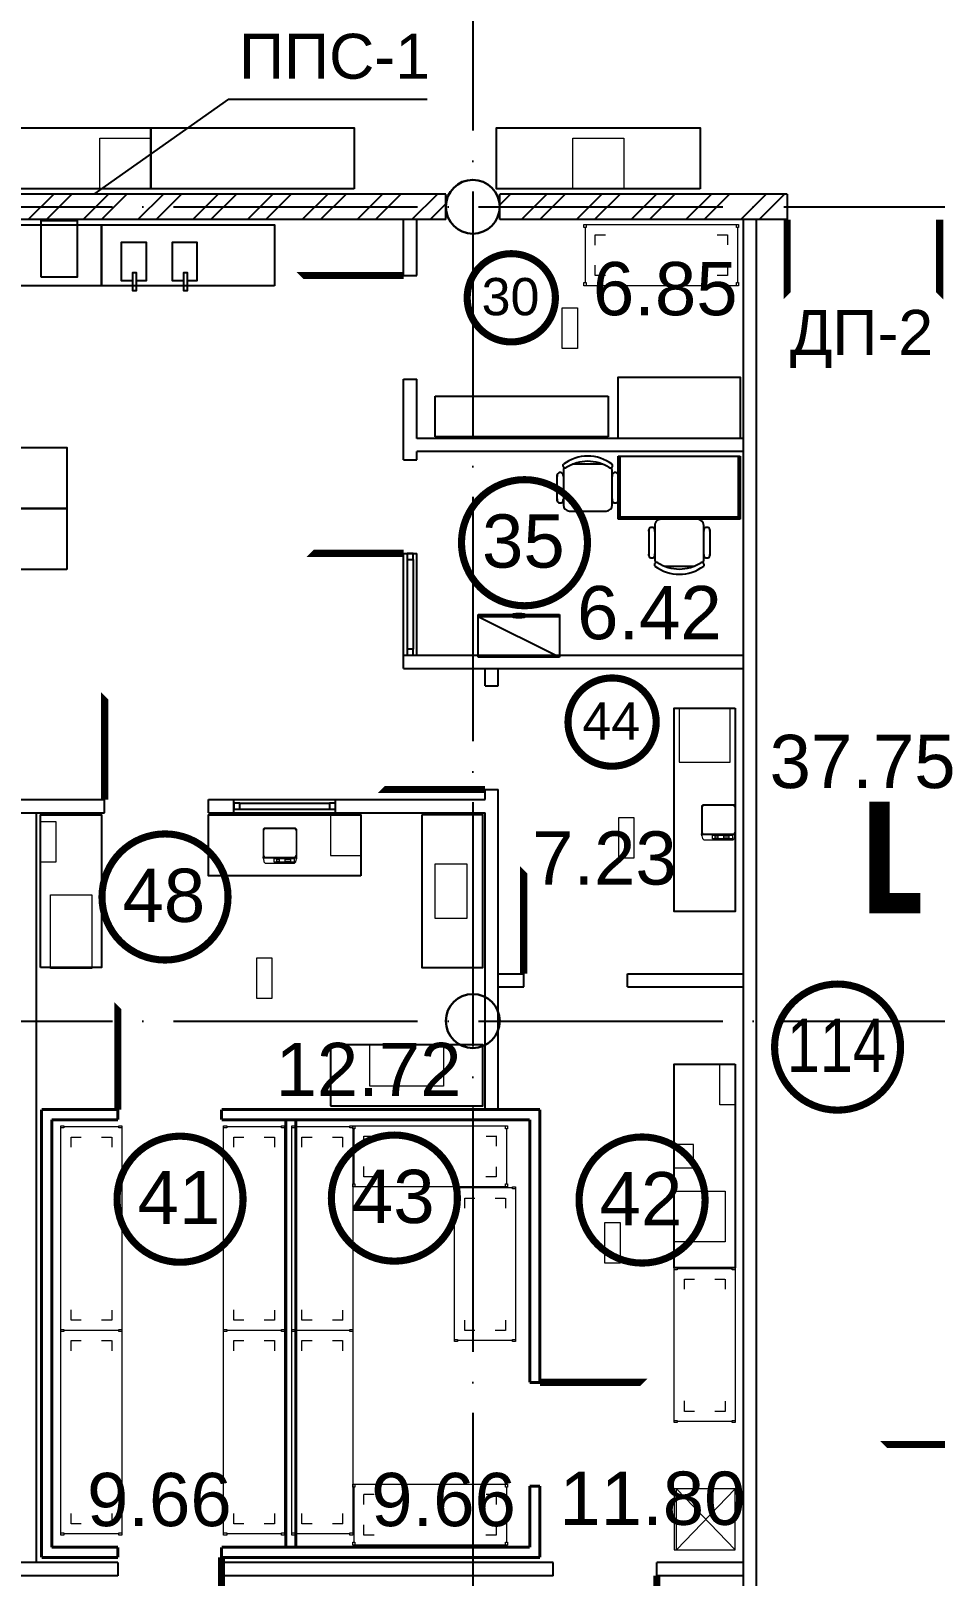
# Model space of a CAD drawing. Extents: x -4497 to 351150, y -50 to 322254.
# Drawn here: x 96424 to 105315, y 112634 to 127815 of the extents above; entities that cross this region are included whole.
import ezdxf
from ezdxf.enums import TextEntityAlignment as Align

# ---------------------------------------------------------------- set-up
doc = ezdxf.new("R2010")
doc.units = 0
doc.header["$LTSCALE"] = 100
doc.linetypes.add('ACAD_ISO04W100', pattern=[30, 24, -3, 0, -3])
doc.linetypes.add('DASHED', pattern=[19.05, 12.7, -6.35])
doc.layers.get('0').update_dxf_attribs({"linetype": 'CONTINUOUS'})
for name, color, linetype in [('axis', 40, 'CONTINUOUS'), ('brick', 12, 'CONTINUOUS'), ('COLON', 5, 'CONTINUOUS'), ('COOL', 4, 'CONTINUOUS'), ('DOORS', 8, 'CONTINUOUS'), ('DRAW', 255, 'CONTINUOUS'), ('EEE', 7, 'CONTINUOUS'), ('FIRE', 6, 'CONTINUOUS'), ('furn', 54, 'CONTINUOUS'), ('furn2', 252, 'CONTINUOUS'), ('GKL', 5, 'CONTINUOUS'), ('Glass', 4, 'CONTINUOUS'), ('production', 30, 'CONTINUOUS'), ('S', 2, 'CONTINUOUS'), ('T_OBORUDOVANIE', 7, 'CONTINUOUS'), ('TEXT', 2, 'CONTINUOUS'), ('WALL', 7, 'CONTINUOUS')]:
    doc.layers.add(name, color=color, linetype=linetype)
doc.layers.add('equipment', color=8, linetype='CONTINUOUS', lineweight=0)
doc.layers.add('refr', color=150, linetype='CONTINUOUS', lineweight=15)
doc.layers.add('OBORUD', color=7, linetype='CONTINUOUS', true_color=0x83639d)
doc.styles.add('ARIEL-17.5', font='arial.ttf', dxfattribs={"height": 15})
doc.styles.add('GENERATED_STYLE_1', font='arial.ttf')

# ---------------------------------------------------------------- blocks, each defined once
blk = doc.blocks.new('A$C194C6981')
at = {"layer": 'TEXT', "color": 6, "linetype": 'Continuous', "lineweight": 20, "style": 'ARIEL-17.5', "width": 0.998875}
blk.add_text('ДП-2', height=441.5, dxfattribs=at).set_placement((-953, 890))
blk = doc.blocks.new('Стіл виробничий 1500х600х850')
at = {"layer": 'production', "color": 11}
blk.add_lwpolyline([(1500, -300), (0, -300), (0, 300), (1500, 300)], close=True, dxfattribs=at)
blk = doc.blocks.new('Vagu_nastilni')
at = {"layer": 'T_OBORUDOVANIE', "color": 14, "linetype": 'Continuous', "lineweight": 18}
for p, q in [((5, 339), (0, 334)), ((0, 334), (0, 60)), ((5, 339), (10, 344)), ((5, 324), (10, 334)), ((5, 324), (5, 74)), ((10, 344), (320, 344)), ((10, 334), (20, 339)), ((20, 339), (310, 339)), ((310, 339), (320, 334)), ((320, 344), (325, 339)), ((320, 334), (325, 324)), ((330, 334), (325, 339)), ((325, 324), (325, 74)), ((330, 334), (330, 60)), ((5, 59), (0, 64)), ((0, 60), (3, 41)), ((3, 41), (5, 50)), ((8, 12), (3, 41)), ((10, 64), (5, 74)), ((5, 50), (325, 50)), ((6, 59), (11, 54)), ((14, 6), (8, 12)), ((20, 59), (10, 64)), ((11, 54), (320, 54)), ((21, 0), (14, 6)), ((310, 59), (20, 59)), ((310, 0), (21, 0)), ((22, 11), (22, 45)), ((222, 45), (22, 45)), ((22, 11), (222, 11)), ((112, 40), (62, 40)), ((62, 40), (62, 17)), ((62, 17), (112, 17)), ((112, 17), (112, 40)), ((172, 40), (172, 17)), ((196, 40), (172, 40)), ((172, 17), (196, 17)), ((196, 17), (196, 40)), ((222, 11), (222, 45)), ((320, 64), (310, 59)), ((322, 12), (310, 0)), ((325, 74), (320, 64)), ((320, 54), (330, 64)), ((327, 41), (322, 12)), ((325, 50), (327, 41)), ((327, 41), (330, 60))]:
    blk.add_line(p, q, dxfattribs=at)
blk = doc.blocks.new('Стіл виробничий 2000х600х850')
at = {"layer": 'production', "color": 11}
blk.add_lwpolyline([(2000, -300), (0, -300), (0, 300), (2000, 300)], close=True, dxfattribs=at)
blk = doc.blocks.new('sklad 1500x600')
at = {"layer": 'furn2', "lineweight": 9}
for p, q in [((10, 570), (10, 30)), ((10, 570), (10, 30)), ((20, 600), (1500, 600)), ((110, 500), (210, 500)), ((110, 399), (110, 499)), ((1310, 500), (1410, 500)), ((1410, 501), (1410, 400)), ((1510, 570), (1510, 30)), ((110, 100), (110, 200)), ((1410, 199), (1410, 100)), ((210, 100), (110, 100)), ((1410, 100), (1308, 100)), ((1500, 0), (20, 0))]:
    blk.add_line(p, q, dxfattribs=at)
for points in [[(20, 600), (20, 570), (0, 570), (0, 600), (20, 600)], [(1520, 600), (1520, 570), (1500, 570), (1500, 600), (1520, 600)], [(20, 30), (20, 0), (0, 0), (0, 30), (20, 30)], [(1520, 30), (1520, 0), (1500, 0), (1500, 30), (1520, 30)]]:
    blk.add_lwpolyline(points, dxfattribs=at)
blk = doc.blocks.new('sklad 2000x600')
at = {"layer": 'furn2', "lineweight": 9}
for p, q in [((10, 570), (10, 30)), ((10, 570), (10, 30)), ((20, 600), (2000, 600)), ((110, 500), (210, 500)), ((110, 399), (110, 499)), ((1810, 500), (1910, 500)), ((1910, 501), (1910, 400)), ((2010, 570), (2010, 30)), ((110, 100), (110, 200)), ((1910, 199), (1910, 100)), ((2000, 0), (20, 0)), ((210, 100), (110, 100)), ((1910, 100), (1808, 100))]:
    blk.add_line(p, q, dxfattribs=at)
for points in [[(20, 600), (20, 570), (0, 570), (0, 600), (20, 600)], [(2020, 600), (2020, 570), (2000, 570), (2000, 600), (2020, 600)], [(20, 30), (20, 0), (0, 0), (0, 30), (20, 30)], [(2020, 30), (2020, 0), (2000, 0), (2000, 30), (2020, 30)]]:
    blk.add_lwpolyline(points, dxfattribs=at)
blk = doc.blocks.new('Стіл виробничий 1700х600х850')
at = {"layer": 'production', "color": 11}
blk.add_lwpolyline([(1700, -300), (0, -300), (0, 300), (1700, 300)], close=True, dxfattribs=at)
blk = doc.blocks.new('CHAIR7')
for p, q in [((0, 9), (0, -9)), ((20, 12), (3, 12)), ((5.12, 15.04), (17.88, 15.04)), ((23, -7.44), (23, 7.44)), ((3, -12), (20, -12)), ((5.12, -15), (17.88, -15))]:
    blk.add_line(p, q)
for centre, radius, start, end in [((3, 9), 3, 90, 180), ((5.56, 13.54), 1.56, 73.7398, 286.2602), ((17.44, 13.54), 1.56, 253.7398, 106.2602), ((20, 9), 3, 62.41556, 90), ((22.34, 11.12), 1.1, 53.30994, 212.02741), ((4.82, 0), 19.64, 327.57575, 32.42425), ((7, 0), 20, 323.1301, 36.8699), ((3, -9), 3, 180, 270), ((5.56, -13.5), 1.56, 73.7398, 286.2602), ((17.44, -13.5), 1.56, 253.7398, 106.2602), ((20, -9), 3, 270, 297.58444), ((22.34, -11.12), 1.1, 147.97259, 306.69006)]:
    blk.add_arc(centre, radius, start, end)
blk = doc.blocks.new('1200х600')
at = {"layer": 'furn'}
for p, q in [((0, 0), (1200, 0)), ((0, -620), (0, 0)), ((20, -620), (20, 0)), ((1180, 0), (1180, -620)), ((1200, 0), (1200, -620)), ((1200, -600), (0, -600)), ((1200, -620), (0, -620))]:
    blk.add_line(p, q, dxfattribs=at)
blk = doc.blocks.new('box95-45')
at = {"layer": 'furn'}
for p, q in [((781, 400), (-19, 400)), ((-19, 400), (-19, -20)), ((-17, 376), (781, 376)), ((-17, -19), (781, 376)), ((781, -20), (781, 400)), ((-19, -20), (781, -20))]:
    blk.add_line(p, q, dxfattribs=at)
blk.add_ellipse((380, 388), major_axis=(74.3, 0), ratio=0.260869, dxfattribs=at)
blk = doc.blocks.new('Стіл виробничий 1000_600х850')
at = {"layer": 'production', "color": 11}
blk.add_lwpolyline([(1200, -300), (0, -300), (0, 300), (1200, 300)], close=True, dxfattribs=at)
blk = doc.blocks.new('A$C125E3969')
at = {"layer": 'equipment', "color": 252, "linetype": 'Continuous', "lineweight": 18}
for points in [[(60334, 16675), (60834, 16675), (60834, 16175), (60334, 16175), (60334, 16675)], [(64984, 16675), (65484, 16675), (65484, 16175), (64984, 16175), (64984, 16675)]]:
    blk.add_lwpolyline(points, dxfattribs=at)
at = {"layer": 'production', "elevation": -163}
blk.add_lwpolyline([(59752, 15313), (60112, 15313), (60112, 15863), (59752, 15863)], close=True, dxfattribs=at)
for points in [[(60658, 15274), (60658, 15353), (60690, 15353), (60690, 15174), (60658, 15174), (60658, 15274), (60547, 15274), (60547, 15654), (60787, 15654), (60787, 15274), (60690, 15274)], [(61158, 15274), (61158, 15353), (61190, 15353), (61190, 15174), (61158, 15174), (61158, 15274), (61047, 15274), (61047, 15654), (61287, 15654), (61287, 15274), (61190, 15274)]]:
    blk.add_lwpolyline(points, dxfattribs=at)
at = {"layer": 'production', "color": 0, "lineweight": 0}
for points in [[(64880, 15008), (65030, 15008), (65030, 14608), (64880, 14608), (64880, 15008)], [(62600, 10025), (62600, 9625), (62900, 9625), (62900, 10025), (62600, 10025)], [(63626, 9540), (63626, 9010), (63946, 9010), (63946, 9540), (63626, 9540)]]:
    blk.add_lwpolyline(points, dxfattribs=at)
at = {"layer": 'production', "color": 143, "linetype": 'DASHED', "ltscale": 10, "elevation": 0}
blk.add_lwpolyline([(65330, 13739), (63630, 13739), (63630, 14139), (65330, 14139), (65330, 13739)], dxfattribs=at)
at = {"layer": 'production', "color": 0, "lineweight": 0}
for points, elevation in [([(66030, 11075), (66030, 10545), (66530, 10545), (66530, 11075), (66030, 11075)], 0), ([(59750, 9960), (59900, 9960), (59900, 9560), (59750, 9560), (59750, 9960)], 0), ([(65434, 10000), (65584, 10000), (65584, 9600), (65434, 9600), (65434, 10000)], -5), ([(59847, 8516), (59847, 9240), (60253, 9240), (60253, 8516), (59847, 8516)], 0), ([(61875, 8620), (62025, 8620), (62025, 8220), (61875, 8220), (61875, 8620)], 4), ([(63712, 7360), (62988, 7360), (62988, 7766), (63712, 7766), (63712, 7360)], 0), ([(66430, 7575), (66580, 7575), (66580, 7175), (66430, 7175), (66430, 7575)], 0), ([(65980, 6787), (65980, 6557), (66170, 6557), (66170, 6787), (65980, 6787)], 0), ([(65980, 6329), (66480, 6329), (66480, 5829), (65980, 5829), (65980, 6329)], 0), ([(65298, 6021), (65448, 6021), (65448, 5621), (65298, 5621), (65298, 6021)], 11)]:
    blk.add_lwpolyline(points, dxfattribs=dict(at, elevation=elevation))
at = {"layer": 'refr', "color": 5, "lineweight": 0, "elevation": 0}
blk.add_lwpolyline([(65980, 3405), (65980, 2805), (66580, 2805), (66580, 3405), (65980, 3405), (65980, 2805), (66003, 2805), (66003, 3405), (66580, 2805), (66580, 3405), (66003, 2805)], dxfattribs=at)
at = {"layer": 'equipment', "color": 252, "linetype": 'Continuous', "lineweight": 18}
for p in [(58834, 16475), (60834, 16475), (64234, 16475)]:
    blk.add_blockref('Стіл виробничий 2000х600х850', p, dxfattribs=at)
at = {"layer": 'furn', "xscale": 20, "yscale": 20, "zscale": 20}
for p, rotation in [((65130, 13010, 0), 90), ((66030, 12930, 0), 270)]:
    blk.add_blockref('CHAIR7', p, dxfattribs=dict(at, rotation=rotation))
at = {"layer": 'furn'}
blk.add_blockref('1200х600', (65430, 13550, 0), dxfattribs=at)
at = {"layer": 'furn', "xscale": -1}
blk.add_blockref('box95-45', (64833, 11595), dxfattribs=at)
at = {"layer": 'furn2', "color": 0, "lineweight": 0}
for p in [(65093, 15225), (62820, 6370, 0), (62820, 2850, 0)]:
    blk.add_blockref('sklad 1500x600', p, dxfattribs=at)
at = {"layer": 'furn2', "color": 0, "lineweight": 0, "rotation": 270}
for name, p in [('sklad 2000x600', (59950, 6970, 0)), ('sklad 2000x600', (61550, 6970, 0)), ('sklad 2000x600', (62220, 6970, 0)), ('sklad 1500x600', (63820, 6370, 0)), ('sklad 1500x600', (65980, 5575, 0)), ('sklad 2000x600', (59950, 4970, 0)), ('sklad 2000x600', (61550, 4970, 0)), ('sklad 2000x600', (62220, 4970, 0))]:
    blk.add_blockref(name, p, dxfattribs=at)
at = {"layer": 'production', "color": 0, "lineweight": 0}
for name, p in [('Стіл виробничий 1700х600х850', (58650, 15522)), ('Стіл виробничий 1700х600х850', (60350, 15522)), ('Стіл виробничий 1000_600х850', (65430, 14025)), ('Стіл виробничий 1700х600х850', (58310, 13335, 0)), ('Стіл виробничий 1700х600х850', (58310, 12735, 0)), ('Стіл виробничий 1500х600х850', (61400, 9725))]:
    blk.add_blockref(name, p, dxfattribs=at)
for name, p, rotation in [('Стіл виробничий 2000х600х850', (66280, 9075, 0), 90), ('Стіл виробничий 1500х600х850', (60050, 10025, 0), 270), ('Стіл виробничий 2000х600х850', (66280, 5575, 0), 90)]:
    blk.add_blockref(name, p, dxfattribs=dict(at, rotation=rotation))
at = {"layer": 'production', "color": 0, "lineweight": 0, "xscale": -1, "rotation": 270}
blk.add_blockref('Стіл виробничий 1500х600х850', (63800, 8525), dxfattribs=at)
at = {"layer": 'production', "xscale": -1}
for p in [(66580, 9780, 0), (62268, 9551, -75)]:
    blk.add_blockref('Vagu_nastilni', p, dxfattribs=at)
at = {"layer": 'production', "color": 0, "lineweight": 0, "xscale": -1}
blk.add_blockref('Стіл виробничий 1500х600х850', (64100, 7466, 0), dxfattribs=at)
at = {"layer": 'refr', "color": 5, "lineweight": 0, "style": 'GENERATED_STYLE_1'}
for p in [(31750, 11184, 0), (26627, 8259, 0), (27247, 8259, 0)]:
    blk.add_attdef('txt', text='', height=120, dxfattribs=at).set_placement(p, align=Align.BOTTOM_LEFT)

msp = doc.modelspace()

# ---------------------------------------------------------------- hatches: boundary and pattern name
at = {"layer": 'DRAW'}
h = msp.add_hatch(dxfattribs=at)
h.set_pattern_fill('ANSI32,_O', color=256, scale=40)
h.set_pattern_definition([(45, (-3600, 82000), (-269.4077, 269.4077), []), (45, (-3420.4, 82000), (-269.4077, 269.4077), [])])
h.paths.add_polyline_path([(92504.3, 126087.2, -0.123425), (92535.6, 126212.2), (92369.3, 126212.2), (92369.3, 125962.2), (92535.6, 125962.2, -0.123425)])
h.paths.add_polyline_path([(93169.3, 126212.2), (93003, 126212.2, -0.123425), (93034.3, 126087.2, -0.123425), (93003, 125962.2), (93169.3, 125962.2)])
h.paths.add_polyline_path([(97045.6, 126212.2), (96169.3, 126212.2), (96169.3, 125962.2), (96691, 125962.2)])
h.paths.add_polyline_path([(100535.6, 126212.2), (97045.6, 126212.2), (96691, 125962.2), (100535.6, 125962.2, -0.123425), (100504.3, 126087.2, -0.123425)])
h.paths.add_polyline_path([(103899.3, 126212.2), (101003, 126212.2, -0.123425), (101034.3, 126087.2, -0.123425), (101003, 125962.2), (103899.3, 125962.2)])

# ---------------------------------------------------------------- linework, layer by layer
at = {"layer": 'axis', "linetype": 'ACAD_ISO04W100'}
for p, q in [((100769.3, 318243.4), (100769.3, 84615.2)), ((-1176.8, 126087.2), (272433.1, 126087.2)), ((-1176.8, 118087.2), (132719.4, 118087.2))]:
    msp.add_line(p, q, dxfattribs=at)
at = {"layer": 'brick', "linetype": 'Continuous'}
for points in [[(100504.3, 126212.2), (96164.3, 126212.2)], [(103859.3, 126212.2), (101034.3, 126212.2)], [(100504.3, 125962.2), (96164.3, 125962.2)], [(103859.3, 125962.2), (101034.3, 125962.2)]]:
    msp.add_lwpolyline(points, dxfattribs=at)
at = {"layer": 'brick', "flags": 128}
for points in [[(100504.3, 125962.2), (100504.3, 126212.2)], [(101034.3, 125962.2), (101034.3, 126212.2)]]:
    msp.add_lwpolyline(points, dxfattribs=at)
at = {"layer": 'brick', "elevation": -0.1, "flags": 128}
msp.add_lwpolyline([(103859.3, 126212.2), (103859.3, 125962.2)], dxfattribs=at)
at = {"layer": 'COLON', "lineweight": 30}
for points in [[(100504.3, 126087.2, 1), (101034.3, 126087.2, 1)], [(100504.3, 118087.2, 1), (101034.3, 118087.2, 1)]]:
    msp.add_lwpolyline(points, format="xyb", close=True, dxfattribs=at)
at = {"layer": 'COOL', "elevation": 6.5, "flags": 128}
for points in [[(97279.4, 117217.2, 70, 70, 0), (97279.4, 118237.2, 0, 0, 0), (98299.4, 117217.2, 0, 0, 0)], [(96529.4, 117217.2, 29.6, 29.6, 0), (96529.4, 112817.2, 0, 0, 0)], [(97279.4, 117217.2, 29.6, 29.6, 0), (97279.4, 117117.2, 0, 0, 0)], [(98299.4, 117217.2, 29.6, 29.6, 0), (98299.4, 117117.2, 0, 0, 0)], [(96629.4, 117117.2, 29.6, 29.6, 0), (96629.4, 112917.2, 0, 0, 0)], [(97279.4, 112917.2, 29.6, 29.6, 0), (97279.4, 112817.2, 0, 0, 0)], [(98299.4, 112917.2, 29.6, 29.6, 0), (98299.4, 112817.2, 0, 0, 0)]]:
    msp.add_lwpolyline(points, format="xyseb", dxfattribs=at)
at = {"layer": 'COOL', "flags": 128}
for points in [[(96529.4, 117217.2, 29.6, 29.6, 0), (97279.4, 117217.2, 0, 0, 0)], [(98299.4, 117217.2, 29.6, 29.6, 0), (101429.4, 117217.2, 0, 0, 0)], [(101429.4, 117217.2, 29.6, 29.6, 0), (101429.4, 114537.2, 0, 0, 0)], [(96629.4, 117117.2, 29.6, 29.6, 0), (97279.4, 117117.2, 0, 0, 0)], [(98299.4, 117117.2, 29.6, 29.6, 0), (101329.4, 117117.2, 0, 0, 0)], [(98929.4, 117117.2, 29.6, 29.6, 0), (98929.4, 112917.2, 0, 0, 0)], [(99029.4, 117117.2, 29.6, 29.6, 0), (99029.4, 112917.2, 0, 0, 0)], [(101329.4, 117117.2, 29.6, 29.6, 0), (101329.4, 114537.2, 0, 0, 0)], [(101329.4, 114537.2, 29.6, 29.6, 0), (101429.4, 114537.2, 0, 0, 0)], [(101429.4, 114537.2, 70, 70, 0), (102449.4, 114537.2, 0, 0, 0), (101429.4, 113517.2, 0, 0, 0)], [(101329.4, 113517.2, 29.6, 29.6, 0), (101429.4, 113517.2, 0, 0, 0)], [(101329.4, 113517.2, 29.6, 29.6, 0), (101329.4, 112917.2, 0, 0, 0)], [(101429.4, 113517.2, 29.6, 29.6, 0), (101429.4, 112817.2, 0, 0, 0)], [(96529.4, 112817.2, 29.6, 29.6, 0), (97279.4, 112817.2, 0, 0, 0)], [(96629.4, 112917.2, 29.6, 29.6, 0), (97279.4, 112917.2, 0, 0, 0)], [(98299.4, 112817.2, 70, 70, 0), (98299.4, 111797.2, 0, 0, 0), (97279.4, 112817.2, 0, 0, 0)], [(98299.4, 112917.2, 29.6, 29.6, 0), (101329.4, 112917.2, 0, 0, 0)], [(98299.4, 112817.2, 29.6, 29.6, 0), (101429.4, 112817.2, 0, 0, 0)]]:
    msp.add_lwpolyline(points, format="xyseb", dxfattribs=at)
at = {"layer": 'DOORS', "color": 1, "flags": 128}
msp.add_lwpolyline([(103859.3, 125962.2, 70, 70, 0), (103859.3, 125212.2, 0, 0, 0), (104609.3, 125962.2, 0, 0, 0), (105359.3, 125212.2, 70, 70, 0), (105359.3, 125962.2, 70, 70, 0)], format="xyseb", dxfattribs=at)
at = {"layer": 'DOORS', "flags": 128}
for points in [[(100089.3, 125412.2, 70, 70, 0), (99069.3, 125412.2, 0, 0, 0), (100089.3, 124392.2, 0, 0, 0)], [(100089.3, 122682.2, 70, 70, 0), (99169.3, 122682.2, 0, 0, 0), (100089.3, 123602.2, 0, 0, 0)], [(97149.3, 120262.2, 70, 70, 0), (97149.3, 121282.2, 0, 0, 0), (98169.3, 120262.2, 0, 0, 0)], [(100889.3, 120362.2, 70, 70, 0), (99869.3, 120362.2, 0, 0, 0), (100889.3, 121382.2, 0, 0, 0)], [(101269.3, 118552.2, 70, 70, 0), (101269.3, 119572.2, 0, 0, 0), (102289.3, 118552.2, 0, 0, 0)], [(106009.3, 113927.2, 70, 70, 0), (104809.3, 113927.2, 0, 0, 0), (106009.3, 112727.2, 0, 0, 0)], [(102579.3, 112637.2, 70, 70, 0), (102579.3, 111617.2, 0, 0, 0), (101559.3, 112637.2, 0, 0, 0)]]:
    msp.add_lwpolyline(points, format="xyseb", dxfattribs=at)
at = {"layer": 'EEE', "linetype": 'Continuous', "const_width": 70}
for points in [[(100714, 125193.1, 1), (101581.4, 125193.1, 1)], [(101705, 121024.4, 1), (102572.4, 121024.4, 1)], [(97271.5, 116336.5, 1), (98510.6, 116336.5, 1)], [(99378.7, 116347.4, 1), (100617.9, 116347.4, 1)], [(101814, 116328.6, 1), (103053.2, 116328.6, 1)]]:
    msp.add_lwpolyline(points, format="xyb", close=True, dxfattribs=at)
for points, elevation in [([(100657.8, 122786.8, 1), (101896.9, 122786.8, 1)], -0.3), ([(97123.4, 119306.1, 1), (98362.6, 119306.1, 1)], -0.2), ([(103736, 117831, 1), (104975.1, 117831, 1)], -0.2)]:
    msp.add_lwpolyline(points, format="xyb", close=True, dxfattribs=dict(at, elevation=elevation))
at = {"layer": 'FIRE', "linetype": 'Continuous', "elevation": -0.1}
msp.add_lwpolyline([(97045.6, 126212.2), (98369.8, 127145.6), (100319.8, 127145.6)], dxfattribs=at)
at = {"layer": 'GKL'}
for p, q in [((100089.3, 125412.2), (100089.3, 125962.2)), ((100219.3, 125412.2), (100219.3, 125962.2)), ((103429.3, 112142.2), (103429.3, 125962.2)), ((103559.3, 112142.2), (103559.3, 125962.2)), ((100089.3, 125412.2), (100219.3, 125412.2)), ((100089.3, 124392.2), (100219.3, 124392.2)), ((100089.3, 123602.2), (100089.3, 124392.2)), ((100219.3, 123812.2), (100219.3, 124392.2)), ((103429.3, 123812.2), (100219.3, 123812.2)), ((100089.3, 123602.2), (100219.3, 123602.2)), ((103429.3, 123682.2), (100219.3, 123682.2)), ((100219.3, 123602.2), (100219.3, 123682.2)), ((100089.3, 122682.2), (100219.3, 122682.2)), ((100089.3, 121552.2), (100089.3, 122682.2)), ((100219.3, 121682.2), (100219.3, 122682.2)), ((100089.3, 121682.2), (103429.3, 121682.2)), ((100089.3, 121552.2), (103429.3, 121552.2)), ((100889.3, 121382.2), (100889.3, 121552.2)), ((101019.3, 121382.2), (101019.3, 121552.2)), ((100889.3, 121382.2), (101019.3, 121382.2)), ((95349.4, 120262.2), (97149.3, 120262.2)), ((97149.3, 120132.2), (97149.3, 120262.2)), ((98169.3, 120132.2), (98169.3, 120262.2)), ((98169.3, 120262.2), (100889.3, 120262.2)), ((98419.3, 120132.2), (98419.3, 120262.2)), ((99419.3, 120132.2), (99419.3, 120262.2)), ((100889.3, 120362.2), (101019.3, 120362.2)), ((100889.3, 120262.2), (100889.3, 120362.2)), ((101019.3, 117217.2), (101019.3, 120362.2)), ((95349.4, 120132.2), (97149.3, 120132.2)), ((96479.4, 112767.2, 8), (96479.4, 120132.2, -4.8)), ((98169.3, 120132.2), (100889.3, 120132.2)), ((100889.3, 117217.2), (100889.3, 120132.2)), ((101019.3, 118552.2), (101269.3, 118552.2)), ((101019.3, 118422.2), (101269.3, 118422.2)), ((101269.3, 118422.2), (101269.3, 118552.2)), ((102289.3, 118422.2), (102289.3, 118552.2)), ((102289.3, 118552.2), (103429.3, 118552.2)), ((102289.3, 118422.2), (103429.3, 118422.2)), ((97279.4, 112767.2, 5.7), (97279.4, 112637.2, 3.5)), ((98299.4, 112767.2, 3), (98299.4, 112637.2, -6)), ((101559.3, 112637.2), (101559.3, 112767.2)), ((102579.3, 112637.2), (102579.3, 112767.2))]:
    msp.add_line(p, q, dxfattribs=at)
at = {"layer": 'GKL', "flags": 128}
for points in [[(97279.4, 112767.2), (95569.4, 112767.2)], [(101559.3, 112767.2), (98299.4, 112767.2)], [(103429.3, 112767.2), (102579.3, 112767.2)], [(97279.4, 112637.2), (95569.4, 112637.2)], [(101559.3, 112637.2), (98299.4, 112637.2)], [(103429.3, 112637.2), (102579.3, 112637.2)]]:
    msp.add_lwpolyline(points, dxfattribs=at)
at = {"layer": 'Glass'}
for p, q in [((100124.3, 122622.2), (100124.3, 121742.2, 0.3)), ((100184.3, 122622.2, 0.3), (100184.3, 121742.2, 0.3)), ((98479.3, 120227.2, 0.3), (99359.3, 120227.2, 0.3)), ((98479.3, 120167.2), (99359.3, 120167.2, 0.3))]:
    msp.add_line(p, q, dxfattribs=at)
for points in [[(100124.3, 122682.2), (100124.3, 122622.2), (100184.3, 122622.2), (100184.3, 122682.2)], [(100124.3, 121742.2), (100124.3, 121682.2), (100184.3, 121682.2), (100184.3, 121742.2)], [(98419.3, 120167.2), (98479.3, 120167.2), (98479.3, 120227.2), (98419.3, 120227.2)], [(99359.3, 120167.2), (99419.3, 120167.2), (99419.3, 120227.2), (99359.3, 120227.2)]]:
    msp.add_lwpolyline(points, close=True, dxfattribs=at)
at = {"layer": 'WALL', "color": 255, "flags": 128}
msp.add_lwpolyline([(104769.3, 120243.5, 200, 200, 0), (104769.3, 119243.9, 200, 200, 0), (105169.8, 119243.9, 200, 200, 0)], format="xyseb", dxfattribs=at)

# ---------------------------------------------------------------- block references
at = {"layer": 'Glass'}
msp.add_blockref('A$C194C6981', (104840.5, 123742.6), dxfattribs=at)
at = {"layer": 'OBORUD'}
msp.add_blockref('A$C125E3969', (36769.3, 110087.2), dxfattribs=at)

# ---------------------------------------------------------------- texts
at = {"layer": 'EEE', "linetype": 'Continuous', "style": 'ARIEL-17.5'}
for s, height, p in [('30', 366.27, (101139.9, 125204.8)), ('35', 523.25, (101266.2, 122803.6, -0.3)), ('44', 366.27, (102130.9, 121036.1)), ('48', 523.25, (97731.8, 119322.8, -0.2)), ('41', 523.25, (97879.8, 116353.2)), ('43', 523.25, (99987.1, 116364.1)), ('42', 523.25, (102422.4, 116345.3))]:
    msp.add_text(s, height=height, dxfattribs=at).set_placement(p, align=Align.MIDDLE)
at = {"layer": 'EEE', "linetype": 'Continuous', "style": 'ARIEL-17.5', "width": 0.8}
msp.add_text('114', height=523.25, dxfattribs=at).set_placement((104344.4, 117847.7, -0.2), align=Align.MIDDLE)
at = {"layer": 'S', "linetype": 'Continuous', "lineweight": 20, "style": 'ARIEL-17.5'}
for s, p in [('6.85', (102661.2, 125021.6)), ('6.42', (102505.6, 121838.4, -0.3)), ('37.75', (104601.4, 120375.9)), ('7.23', (102062.9, 119427.6, -0.6)), ('12.72', (99744, 117349.4)), ('9.66', (97687.4, 113124.2, -0.3)), ('9.66', (100481.6, 113124.2, -0.3)), ('11.80', (102535.4, 113137, -0.3))]:
    msp.add_text(s, height=523.25, dxfattribs=at).set_placement(p, align=Align.CENTER)
at = {"layer": 'TEXT', "color": 6, "linetype": 'Continuous', "lineweight": 20, "style": 'ARIEL-17.5', "width": 0.998875}
msp.add_text('ППС-1', height=441.49, dxfattribs=at).set_placement((99409.8, 127345.6, -0.1), align=Align.CENTER)

doc.saveas('drawing.dxf')
